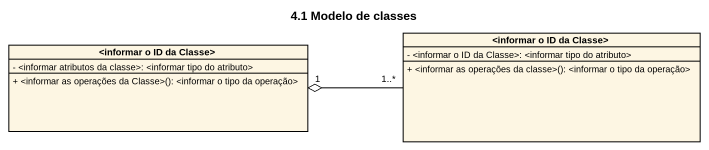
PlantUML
@startuml
title 4.1 Modelo de classes
hide circle
hide empty members
skinparam classAttributeIconSize 0
class "<informar o ID da Classe>" as informar_o_ID_da_Classe {
  - <informar atributos da classe>: <informar tipo do atributo>
  + <informar as operações da Classe>(): <informar o tipo da operação>
}
class "<informar o ID da Classe>" as informar_o_ID_da_Classe_2 {
  - <informar o ID da Classe>: <informar tipo do atributo>
  + <informar as operações da classe>(): <informar o tipo da operação>
}
informar_o_ID_da_Classe_2 "1..*" -left-o "1" informar_o_ID_da_Classe
@enduml
